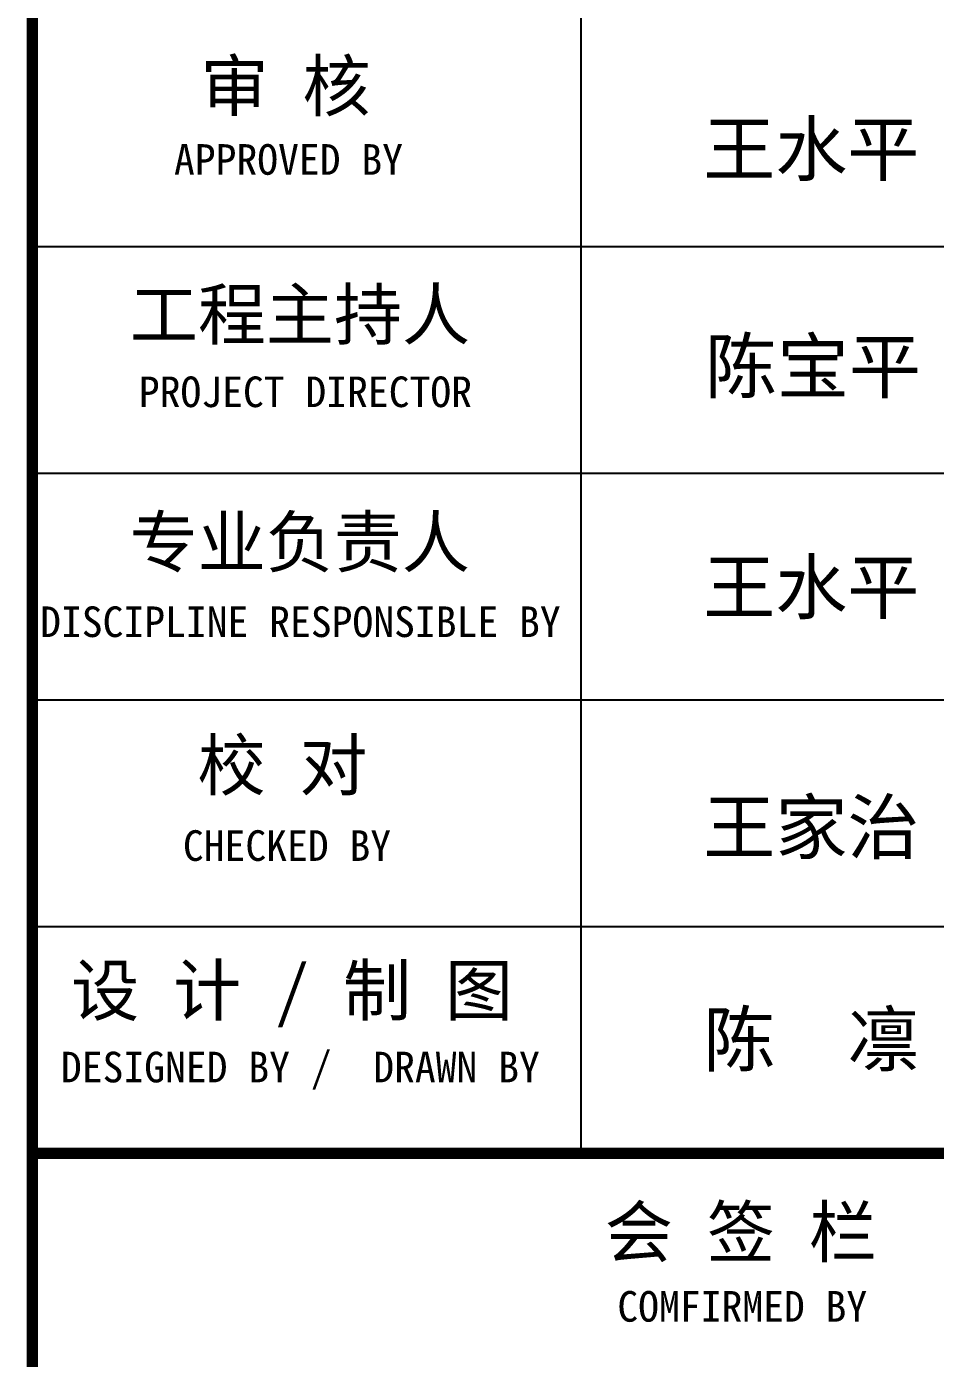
# Model space of a CAD drawing. Extents: x -522490 to 417652, y 450811 to 1108047.
# Drawn here: x 396121 to 399528, y 647743 to 652736 of the extents above; entities that cross this region are included whole.
import ezdxf

# ---------------------------------------------------------------- set-up
doc = ezdxf.new("R2010")
doc.units = 0
doc.header["$LTSCALE"] = 1000
doc.header["$MEASUREMENT"] = 0
doc.layers.add('PUB_TEXT', color=7, linetype='Continuous')
doc.layers.add('PUB_TITLE', color=4, linetype='Continuous')
doc.styles.add('TQ', font='')
doc.styles.get('TQ').set_extended_font_data('SimSun')

msp = doc.modelspace()

# ---------------------------------------------------------------- linework, layer by layer
at = {"layer": 'PUB_TITLE'}
for p, q in [((398199.5, 648511.8), (398199.5, 654461.8)), ((396142.5, 651911.8), (401752.5, 651911.8)), ((396142.5, 651061.8), (401752.5, 651061.8)), ((396142.5, 650211.8), (401752.5, 650211.8)), ((396142.5, 649361.8), (401752.5, 649361.8)), ((396142.5, 648511.8), (401752.5, 648511.8))]:
    msp.add_line(p, q, dxfattribs=at)
at = {"layer": 'PUB_TITLE', "lineweight": 40, "const_width": 42.5}
for points in [[(396142.5, 678739.9), (396142.5, 638739.9)], [(396142.5, 648511.8), (401752.5, 648511.8)]]:
    msp.add_lwpolyline(points, dxfattribs=at)

# ---------------------------------------------------------------- texts
at = {"layer": 'PUB_TEXT', "style": 'TQ'}
for s, p in [('王水平', (398657.9, 652178.6)), ('陈宝平', (398664, 651363.9)), ('王水平', (398657.9, 650535.8)), ('王家治', (398657.9, 649635.8)), ('陈  凛', (398657.9, 648839.9))]:
    msp.add_text(s, height=198, dxfattribs=at).set_placement(p)
at = {"layer": 'PUB_TEXT', "attachment_point": 1, "style": 'TQ'}
for s, insert, char_height, width in [('审 核', (396773, 652607.2), 187, 1427.856), ('APPROVED BY', (396673.5, 652295.3), 114.75, 2399.55), ('工程主持人', (396508.3, 651750.4), 187, 1739.562), ('PROJECT DIRECTOR', (396541.8, 651424.2), 114.75, 2399.55), ('专业负责人', (396507.5, 650897.1), 187, 1661.535), ('DISCIPLINE RESPONSIBLE BY', (396171.7, 650562.1), 114.75, 2399.55), ('校 对', (396761.6, 650060.5), 187, 2006.142), ('CHECKED BY', (396707, 649722.9), 114.75, 2399.55), ('设 计 / 制 图', (396288.4, 649216.1), 187, 2576.963), ('DESIGNED BY /  DRAWN BY', (396249.7, 648892.5), 114.75, 2399.55), ('会 签 栏', (398288.9, 648310.4), 187, 2223.6), ('COMFIRMED BY', (398335.7, 647995.2), 114.75, 2399.55)]:
    msp.add_mtext(s, dxfattribs=dict(at, insert=insert, char_height=char_height, width=width))

doc.saveas('drawing.dxf')
